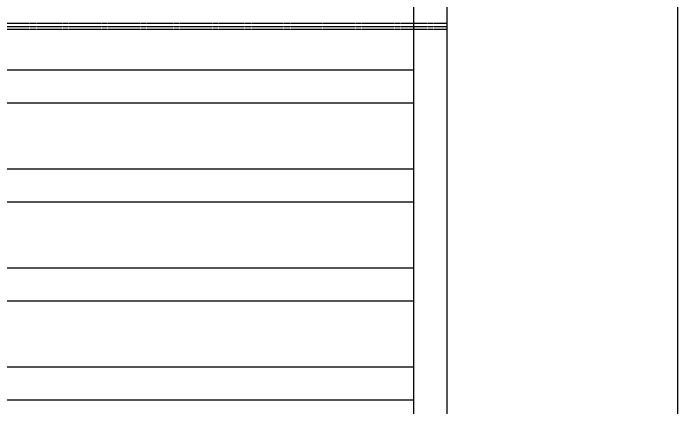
# Model space of a CAD drawing. Header units: millimetres. Extents: x -395 to 4905, y 2401 to 9404.
# Drawn here: x 3898 to 4905, y 2992 to 3589 of the extents above; entities that cross this region are included whole.
import ezdxf

# ---------------------------------------------------------------- set-up
doc = ezdxf.new("R2010")
doc.units = ezdxf.units.MM
doc.linetypes.add('TransientTextAxis', pattern=[0.3, 0.2, -0.1, 0, 0])
doc.layers.add('Lineas', color=7, linetype='Continuous')
doc.layers.add('Sensores', color=10, linetype='TransientTextAxis')

# ---------------------------------------------------------------- blocks, each defined once
blk = doc.blocks.new('*U11')
at = {"layer": 'Lineas'}
for p, q in [((-350, 25), (350, 25)), ((-350, -25), (350, -25))]:
    blk.add_line(p, q, dxfattribs=at)
blk = doc.blocks.new('*U12')
at = {"layer": 'Lineas', "color": 0, "linetype": 'ByBlock', "lineweight": -2, "transparency": 16777216}
for p in [(0, 900), (0, 750), (0, 600), (0, 450)]:
    blk.add_blockref('*U11', p, dxfattribs=at)

msp = doc.modelspace()

# ---------------------------------------------------------------- linework, layer by layer
at = {"layer": 'Lineas'}
for points in [[(-394.8, 2404), (4905.2, 2404), (4905.2, 9404), (-394.8, 9404)], [(3755.2, 6404), (4555.2, 6404), (4555.2, 2404), (3755.2, 2404)], [(3805.2, 2454), (4505.2, 2454), (4505.2, 6354), (3805.2, 6354)]]:
    msp.add_lwpolyline(points, close=True, dxfattribs=at)
at = {"layer": 'Sensores'}
for p, q in [((3755.2, 3574.6), (4555.2, 3574.6)), ((4555.2, 3574.6), (4555.2, 3564.6)), ((3755.2, 3569.6), (4555.2, 3569.6)), ((4555.2, 3564.6), (3755.2, 3564.6))]:
    msp.add_line(p, q, dxfattribs=at)

# ---------------------------------------------------------------- block references
at = {"layer": 'Lineas'}
msp.add_blockref('*U12', (4155.2, 2579), dxfattribs=at)

doc.saveas('drawing.dxf')
